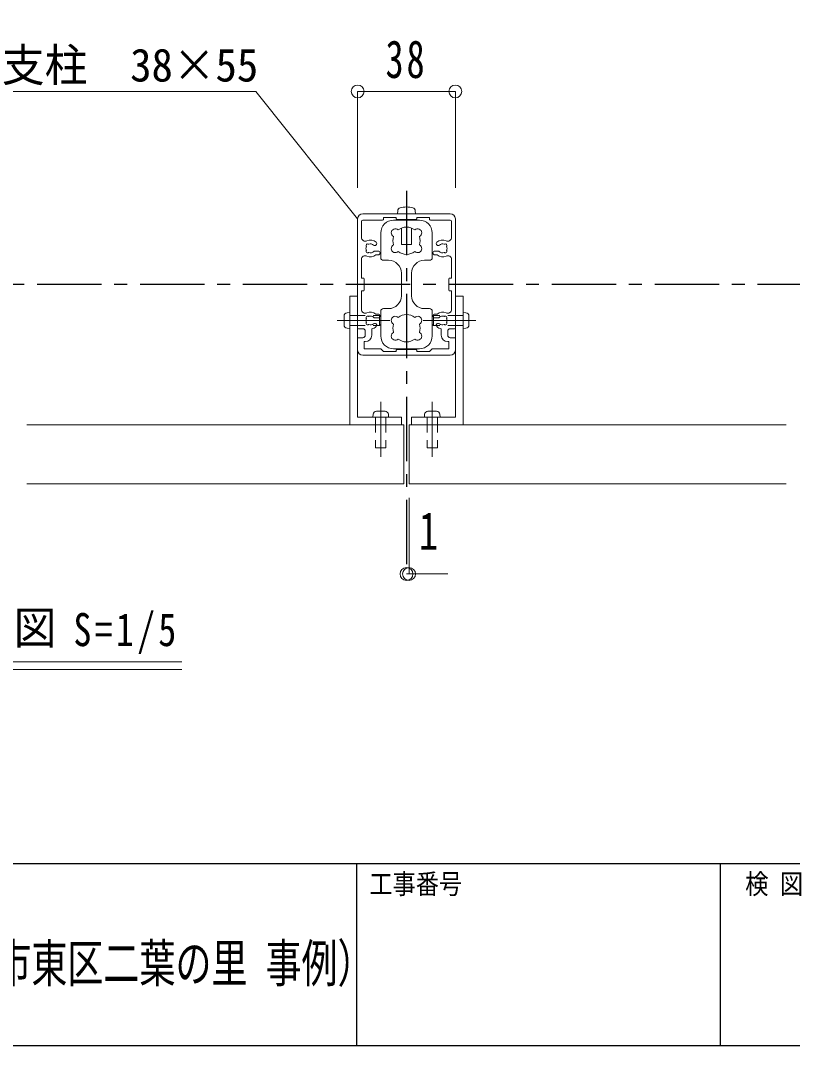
# Model space of a CAD drawing. Units: millimetres at full size, sheet at 1:5; some dimension numbers follow another scale. Extents: x -1050 to 1050, y -742 to 742.
# Drawn here: x 398 to 698, y -707.5 to -309.2 of the extents above; entities that cross this region are included whole.
import ezdxf
from ezdxf.enums import TextEntityAlignment as Align

# ---------------------------------------------------------------- set-up
doc = ezdxf.new("R2010")
doc.units = ezdxf.units.MM
doc.header["$LTSCALE"] = 5
doc.linetypes.add('CHAIN1', pattern=[8, 5, -1, 1, -1])
doc.linetypes.add('DASHED1', pattern=[1.8, 1.2, -0.6])
doc.layers.add('0-0_通り芯', color=7, linetype='CHAIN1')
doc.layers.add('1-5_図枠1_1', color=7, linetype='Continuous')
for name, color, linetype, lineweight in [('0-3_寸法', 54, 'Continuous', 20), ('0-4_手摺部材', 92, 'Continuous', 20), ('0-6_パネル', 4, 'Continuous', 20), ('0-9_文字', 3, 'Continuous', 20), ('0-A_支柱', 6, 'Continuous', 20), ('0-B_足元', 4, 'Continuous', 20)]:
    doc.layers.add(name, color=color, linetype=linetype, lineweight=lineweight)
doc.styles.add('ＭＳ ゴシック', font='')
doc.styles.add('ＭＳ 明朝', font='')
doc.styles.get('ＭＳ ゴシック').set_extended_font_data('MS Gothic')
doc.styles.get('ＭＳ 明朝').set_extended_font_data('MS Mincho')

# ---------------------------------------------------------------- blocks, each defined once
blk = doc.blocks.new('dimension_origin')
at = {"color": 0, "linetype": 'Continuous', "lineweight": -2}
blk.add_circle((0, 0), 1.25, dxfattribs=at)

msp = doc.modelspace()

# ---------------------------------------------------------------- linework, layer by layer
at = {"layer": '0-0_通り芯'}
for p, q in [((548.02, -375.457), (548.02, -524.293)), ((909.462, -411.793), (-151.98, -411.793))]:
    msp.add_line(p, q, dxfattribs=at)
at = {"layer": '0-3_寸法'}
for p, q in [((567.02, -336.793), (529.02, -336.793)), ((529.02, -336.793), (529.02, -374.293)), ((567.02, -336.793), (567.02, -374.293)), ((549.02, -494.76), (549.02, -524.293)), ((548.02, -524.293), (564.054, -524.293))]:
    msp.add_line(p, q, dxfattribs=at)
at = {"layer": '0-4_手摺部材'}
for p, q in [((544.52, -384.293), (551.52, -384.293)), ((526.02, -416.293), (529.02, -416.293)), ((526.02, -416.293), (526.02, -466.293)), ((570.02, -416.293), (567.02, -416.293)), ((570.02, -416.293), (570.02, -466.293)), ((523.745, -424.132), (523.745, -427.454)), ((524.943, -422.825), (526.02, -422.73)), ((537.52, -427.793), (537.52, -424.602)), ((538.02, -424.293), (537.77, -424.043)), ((558.02, -424.293), (558.27, -424.043)), ((558.52, -427.793), (558.52, -424.602)), ((571.097, -422.825), (570.02, -422.73)), ((572.295, -424.132), (572.295, -427.454)), ((524.943, -428.761), (526.02, -428.855)), ((536.444, -427.793), (537.52, -427.793)), ((538.02, -427.293), (537.52, -427.793)), ((558.02, -427.293), (558.52, -427.793)), ((559.597, -427.793), (558.52, -427.793)), ((571.097, -428.761), (570.02, -428.855)), ((536.359, -461.018), (539.681, -461.018)), ((559.681, -461.018), (556.359, -461.018)), ((535.052, -462.216), (534.958, -463.293)), ((540.988, -462.216), (541.083, -463.293)), ((555.052, -462.216), (554.958, -463.293)), ((560.988, -462.216), (561.083, -463.293))]:
    msp.add_line(p, q, dxfattribs=at)
at = {"layer": '0-4_手摺部材', "linetype": 'CHAIN1'}
for p, q in [((521.04, -425.793), (541.52, -425.793)), ((521.04, -425.793), (541.52, -425.793)), ((575, -425.793), (554.52, -425.793)), ((538.02, -457.346), (538.02, -478.793)), ((558.02, -457.346), (558.02, -478.793))]:
    msp.add_line(p, q, dxfattribs=at)
at = {"layer": '0-4_手摺部材', "linetype": 'DASHED1'}
for p, q in [((526.02, -423.793), (537.484, -423.793)), ((537.484, -423.793), (537.52, -423.793)), ((537.77, -424.043), (537.52, -423.793)), ((537.52, -424.602), (537.52, -423.793)), ((558.27, -424.043), (558.52, -423.793)), ((558.556, -423.793), (558.52, -423.793)), ((558.52, -424.602), (558.52, -423.793)), ((570.02, -423.793), (558.556, -423.793)), ((526.02, -427.793), (536.444, -427.793)), ((570.02, -427.793), (559.597, -427.793)), ((540.02, -463.293), (540.02, -475.293)), ((556.02, -463.293), (556.02, -475.293))]:
    msp.add_line(p, q, dxfattribs=at)
at = {"layer": '0-4_手摺部材'}
for points in [[(529.02, -416.293), (529.02, -463.293), (546.02, -463.293), (546.02, -466.293)], [(567.02, -416.293), (567.02, -463.293), (550.02, -463.293), (550.02, -466.293)]]:
    msp.add_lwpolyline(points, dxfattribs=at)
at = {"layer": '0-4_手摺部材', "linetype": 'DASHED1'}
for points in [[(536.02, -463.293), (536.02, -475.293), (540.02, -475.293)], [(560.02, -463.293), (560.02, -475.293), (556.02, -475.293)]]:
    msp.add_lwpolyline(points, dxfattribs=at)
at = {"layer": '0-4_手摺部材'}
for centre, start, end in [((525.058, -424.132), 95, 180), ((570.982, -424.132), 0, 85), ((525.058, -427.454), 180, 265), ((570.982, -427.454), 275, 360), ((536.359, -462.331), 90, 175), ((539.681, -462.331), 5, 90), ((556.359, -462.331), 90, 175), ((559.681, -462.331), 5, 90)]:
    msp.add_arc(centre, 1.312, start, end, dxfattribs=at)
at = {"layer": '0-6_パネル'}
for p, q in [((400.52, -466.293), (547.02, -466.293)), ((547.02, -466.293), (547.02, -489.293)), ((549.02, -466.293), (549.02, -489.293)), ((695.52, -466.293), (549.02, -466.293)), ((547.02, -489.293), (400.52, -489.293)), ((549.02, -489.293), (695.52, -489.293))]:
    msp.add_line(p, q, dxfattribs=at)
at = {"layer": '0-9_文字'}
for p, q in [((460.683, -558.439), (277.58, -558.439)), ((460.683, -561.439), (277.58, -561.439))]:
    msp.add_line(p, q, dxfattribs=at)
msp.add_lwpolyline([(529.02, -386.293), (489.52, -336.793), (390.77, -336.793)], dxfattribs=at)
at = {"layer": '0-A_支柱'}
for p, q in [((529.02, -386.293), (529.02, -428.693)), ((565.02, -384.293), (531.02, -384.293)), ((544.02, -385.793), (544.02, -386.243)), ((544.618, -383.174), (544.52, -384.293)), ((544.52, -384.293), (551.52, -384.293)), ((551.422, -383.174), (551.52, -384.293)), ((552.02, -385.793), (552.02, -386.243)), ((552.02, -385.793), (557.02, -385.793)), ((557.02, -386.493), (557.02, -385.793)), ((567.02, -428.693), (567.02, -386.293)), ((530.52, -393.485), (530.52, -387.293)), ((538.72, -386.793), (531.02, -386.793)), ((544.32, -386.543), (551.72, -386.543)), ((546.02, -386.793), (546.02, -386.543)), ((550.02, -386.543), (550.02, -386.793)), ((557.32, -386.793), (565.02, -386.793)), ((565.52, -393.485), (565.52, -387.293)), ((530.52, -409.293), (530.52, -402.101)), ((535.697, -398.793), (537.02, -398.793)), ((536.097, -400.293), (537.02, -400.293)), ((560.343, -398.793), (559.02, -398.793)), ((559.943, -400.293), (559.02, -400.293)), ((565.52, -409.293), (565.52, -402.101)), ((530.52, -409.293), (531.22, -409.293)), ((531.52, -409.593), (531.52, -413.993)), ((564.52, -409.593), (564.52, -413.993)), ((565.52, -409.293), (564.82, -409.293)), ((530.52, -414.293), (531.22, -414.293)), ((530.52, -421.485), (530.52, -414.293)), ((565.52, -414.293), (564.82, -414.293)), ((565.52, -421.485), (565.52, -414.293)), ((535.697, -424.793), (537.02, -424.793)), ((536.097, -423.293), (537.02, -423.293)), ((559.943, -423.293), (559.02, -423.293)), ((560.343, -424.793), (559.02, -424.793)), ((531.02, -428.993), (529.32, -428.993)), ((532.02, -431.493), (532.02, -429.993)), ((534.52, -431.493), (534.52, -429.004)), ((561.52, -431.493), (561.52, -429.004)), ((564.02, -431.493), (564.02, -429.993)), ((565.02, -428.993), (566.72, -428.993)), ((529.02, -432.793), (529.02, -437.293)), ((529.32, -432.493), (531.02, -432.493)), ((531.52, -433.993), (532.02, -433.993)), ((531.52, -436.793), (531.52, -433.993)), ((564.52, -433.993), (564.02, -433.993)), ((564.52, -436.793), (564.52, -433.993)), ((566.72, -432.493), (565.02, -432.493)), ((567.02, -437.293), (567.02, -432.793)), ((531.52, -436.793), (538.02, -436.793)), ((539.02, -437.793), (538.02, -436.793)), ((539.02, -437.793), (544.02, -437.793)), ((544.02, -437.793), (544.02, -437.343)), ((544.32, -437.043), (551.72, -437.043)), ((552.02, -437.793), (552.02, -437.343)), ((552.02, -437.793), (557.02, -437.793)), ((557.02, -437.793), (558.02, -436.793)), ((564.52, -436.793), (558.02, -436.793)), ((531.02, -439.293), (565.02, -439.293))]:
    msp.add_line(p, q, dxfattribs=at)
for points in [[(539.02, -386.493), (539.02, -385.793), (544.02, -385.793)], [(550.02, -389.885), (550.02, -396.293), (546.02, -396.293), (546.02, -389.885)]]:
    msp.add_lwpolyline(points, dxfattribs=at)
for centre, radius, start, end in [((545.913, -383.287), 1.3, 105.88085, 175), ((548.02, -390.693), 9, 74.11915, 105.88085), ((550.127, -383.287), 1.3, 5, 74.11915), ((531.02, -386.293), 2, 90, 180), ((544.32, -386.243), 0.3, 180, 270), ((551.72, -386.243), 0.3, 270, 360), ((565.02, -386.293), 2, 0, 90), ((531.02, -387.293), 0.5, 90, 180), ((538.72, -386.493), 0.3, 270, 360), ((557.32, -386.493), 0.3, 180, 270), ((565.02, -387.293), 0.5, 0, 90), ((532.02, -393.485), 1.5, 180, 294.90106), ((564.02, -393.485), 1.5, 245.09894, 360), ((534.02, -397.793), 1.75, 157.5799, 202.4201), ((532.783, -396.555), 0.5, 55.28656, 214.71344), ((532.125, -397.011), 0.3, 337.5799, 34.71344), ((534.02, -397.793), 3.25, 47.4576, 114.90106), ((533.238, -395.898), 0.3, 235.28656, 292.4201), ((534.02, -397.793), 1.75, 47.4576, 112.4201), ((535.71, -395.951), 0.75, 227.4576, 47.4576), ((560.33, -395.951), 0.75, 132.5424, 312.5424), ((562.02, -397.793), 3.25, 65.09894, 132.5424), ((562.02, -397.793), 1.75, 67.5799, 132.5424), ((562.802, -395.898), 0.3, 247.5799, 304.71344), ((563.257, -396.555), 0.5, 325.28656, 124.71344), ((563.915, -397.011), 0.3, 145.28656, 202.4201), ((562.02, -397.793), 1.75, 337.5799, 22.4201), ((532.02, -402.101), 1.5, 65.09894, 180), ((532.783, -399.03), 0.5, 145.28656, 304.71344), ((532.125, -398.575), 0.3, 325.28656, 22.4201), ((534.02, -397.793), 3.25, 245.09894, 309.71514), ((533.238, -399.688), 0.3, 67.5799, 124.71344), ((534.02, -397.793), 1.75, 247.5799, 318.18969), ((535.697, -399.293), 0.5, 90, 138.18969), ((537.02, -399.543), 0.75, 270, 90), ((559.02, -399.543), 0.75, 90, 270), ((562.02, -397.793), 3.25, 230.28486, 294.90106), ((560.343, -399.293), 0.5, 41.81031, 90), ((562.02, -397.793), 1.75, 221.81031, 292.4201), ((562.802, -399.688), 0.3, 55.28656, 112.4201), ((563.257, -399.03), 0.5, 235.28656, 34.71344), ((564.02, -402.101), 1.5, 0, 114.90106), ((563.915, -398.575), 0.3, 157.5799, 214.71344), ((531.22, -409.593), 0.3, 0, 90), ((564.82, -409.593), 0.3, 90, 180), ((531.22, -413.993), 0.3, 270, 360), ((564.82, -413.993), 0.3, 180, 270), ((532.02, -421.485), 1.5, 180, 294.90106), ((564.02, -421.485), 1.5, 245.09894, 360), ((534.02, -425.793), 1.75, 157.5799, 202.4201), ((532.783, -424.555), 0.5, 55.28656, 214.71344), ((532.125, -425.011), 0.3, 337.5799, 34.71344), ((534.02, -425.793), 3.25, 50.28486, 114.90106), ((533.238, -423.898), 0.3, 235.28656, 292.4201), ((534.02, -425.793), 1.75, 41.81031, 112.4201), ((535.697, -424.293), 0.5, 221.81031, 270), ((537.02, -424.043), 0.75, 270, 90), ((559.02, -424.043), 0.75, 90, 270), ((562.02, -425.793), 3.25, 65.09894, 129.71514), ((560.343, -424.293), 0.5, 270, 318.18969), ((562.02, -425.793), 1.75, 67.5799, 138.18969), ((562.802, -423.898), 0.3, 247.5799, 304.71344), ((563.257, -424.555), 0.5, 325.28656, 124.71344), ((563.915, -425.011), 0.3, 145.28656, 202.4201), ((562.02, -425.793), 1.75, 337.5799, 22.4201), ((529.32, -428.693), 0.3, 180, 270), ((531.02, -429.993), 1, 0, 90), ((532.783, -427.03), 0.5, 145.28656, 304.71344), ((532.125, -426.575), 0.3, 325.28656, 22.4201), ((533.238, -427.688), 0.3, 67.5799, 124.71344), ((534.02, -425.793), 1.75, 247.5799, 312.5424), ((534.02, -425.793), 3.25, 278.84988, 312.5424), ((535.71, -427.635), 0.75, 312.5424, 132.5424), ((560.33, -427.635), 0.75, 47.4576, 227.4576), ((562.02, -425.793), 3.25, 227.4576, 261.15012), ((562.02, -425.793), 1.75, 227.4576, 292.4201), ((562.802, -427.688), 0.3, 55.28656, 112.4201), ((563.257, -427.03), 0.5, 235.28656, 34.71344), ((563.915, -426.575), 0.3, 157.5799, 214.71344), ((565.02, -429.993), 1, 90, 180), ((566.72, -428.693), 0.3, 270, 360), ((529.32, -432.793), 0.3, 90, 180), ((531.02, -431.493), 1, 270, 360), ((532.02, -431.493), 2.5, 270, 360), ((564.02, -431.493), 2.5, 180, 270), ((565.02, -431.493), 1, 180, 270), ((566.72, -432.793), 0.3, 0, 90), ((531.02, -437.293), 2, 180, 270), ((544.32, -437.343), 0.3, 90, 180), ((551.72, -437.343), 0.3, 0, 90), ((565.02, -437.293), 2, 270, 360)]:
    msp.add_arc(centre, radius, start, end, dxfattribs=at)
at = {"layer": '0-B_足元'}
for p, q in [((543.02, -386.793), (553.02, -386.793)), ((538.02, -401.393), (538.02, -391.793)), ((558.02, -401.393), (558.02, -391.793)), ((541.02, -402.393), (539.02, -402.393)), ((555.02, -402.393), (557.02, -402.393)), ((546.02, -407.393), (546.02, -416.193)), ((550.02, -407.393), (550.02, -416.193)), ((541.02, -421.193), (539.02, -421.193)), ((555.02, -421.193), (557.02, -421.193)), ((538.02, -422.193), (538.02, -431.793)), ((558.02, -422.193), (558.02, -431.793)), ((543.02, -436.793), (553.02, -436.793))]:
    msp.add_line(p, q, dxfattribs=at)
for centre, radius, start, end in [((543.02, -391.793), 5, 90, 180), ((543.679, -391.753), 1.6, 46.3184, 243.6816), ((548.02, -394.793), 5.3, 52.3632, 127.6368), ((552.362, -391.753), 1.6, 296.3184, 133.6816), ((553.02, -391.793), 5, 0, 90), ((548.02, -394.793), 5.3, 162.3632, 197.6368), ((548.02, -394.793), 5.3, 342.3632, 17.6368), ((543.679, -397.833), 1.6, 116.3184, 313.6816), ((552.362, -397.833), 1.6, 226.3184, 63.6816), ((539.02, -401.393), 1, 180, 270), ((548.02, -394.793), 5.3, 232.36321, 307.63679), ((557.02, -401.393), 1, 270, 360), ((541.02, -407.393), 5, 0, 90), ((555.02, -407.393), 5, 90, 180), ((541.02, -416.193), 5, 270, 360), ((555.02, -416.193), 5, 180, 270), ((539.02, -422.193), 1, 90, 180), ((557.02, -422.193), 1, 0, 90), ((543.679, -425.753), 1.6, 46.3184, 243.6816), ((548.02, -428.793), 5.3, 52.36321, 127.63679), ((552.362, -425.753), 1.6, 296.3184, 133.6816), ((548.02, -428.793), 5.3, 162.3632, 197.6368), ((548.02, -428.793), 5.3, 342.3632, 17.6368), ((543.02, -431.793), 5, 180, 270), ((543.679, -431.833), 1.6, 116.3184, 313.6816), ((548.02, -428.793), 5.3, 232.3632, 307.6368), ((552.362, -431.833), 1.6, 226.3184, 63.6816), ((553.02, -431.793), 5, 270, 360)]:
    msp.add_arc(centre, radius, start, end, dxfattribs=at)
at = {"layer": '1-5_図枠1_1'}
for p, q in [((-990, -636.793), (990, -636.793)), ((528.535, -636.793), (528.535, -707.5)), ((669.949, -636.793), (669.949, -707.5))]:
    msp.add_line(p, q, dxfattribs=at)
msp.add_lwpolyline([(-990, 682.5), (-990, -707.5), (990, -707.5)], dxfattribs=at)

# ---------------------------------------------------------------- block references
at = {"layer": '0-3_寸法', "xscale": 2, "yscale": 2, "rotation": 180}
for p in [(529.02, -336.793), (549.02, -524.293)]:
    msp.add_blockref('dimension_origin', p, dxfattribs=at)
at = {"layer": '0-3_寸法', "xscale": 2, "yscale": 2}
for p in [(567.02, -336.793), (548.02, -524.293)]:
    msp.add_blockref('dimension_origin', p, dxfattribs=at)

# ---------------------------------------------------------------- texts
at = {"layer": '0-3_寸法', "style": 'ＭＳ ゴシック', "width": 0.75}
msp.add_text('1', height=14.66, dxfattribs=at).set_placement((552.804, -519.293), align=Align.BOTTOM_LEFT)
at = {"layer": '0-3_寸法', "insert": (539.895, -331.793), "char_height": 14.66, "attachment_point": 7, "style": 'ＭＳ ゴシック'}
msp.add_mtext('\\T1.17;\\W0.7;38', dxfattribs=at)
at = {"layer": '0-9_文字', "style": 'ＭＳ ゴシック', "width": 0.95}
for s, p in [('支柱\u300038×55', (390.77, -336.793)), ('ルーバー横断面図', (278.996, -555.439))]:
    msp.add_text(s, height=12.83, dxfattribs=at).set_placement(p, align=Align.BOTTOM_LEFT)
at = {"layer": '0-9_文字', "insert": (418.6, -555.439), "char_height": 12.83, "attachment_point": 7, "style": 'ＭＳ ゴシック'}
msp.add_mtext('\\T1.18;\\W0.8;S=1/5', dxfattribs=at)
at = {"layer": '1-5_図枠1_1'}
for s, height, style, width, p in [('工事番号', 7.776, 'ＭＳ 明朝', 0.85, (533.585, -650.934)), ('検 図', 7.776, 'ＭＳ 明朝', 0.85, (679.663, -650.934)), ('NT120\u3000ガラス+ルーバー（広島県広島市東区二葉の里 事例）', 14.66, 'ＭＳ ゴシック', 0.7, (150.406, -687.248))]:
    msp.add_text(s, height=height, dxfattribs=dict(at, style=style, width=width)).set_placement(p, align=Align.BOTTOM_LEFT)

doc.saveas('drawing.dxf')
